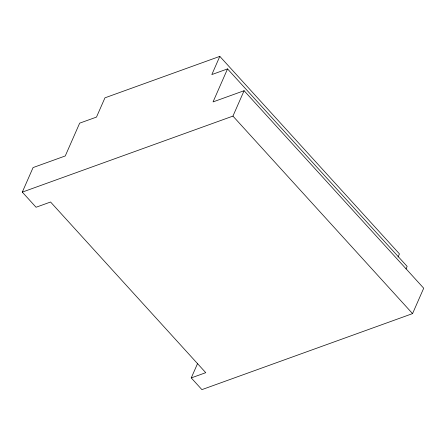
<?xml version="1.0" encoding="UTF-8"?>
<svg xmlns="http://www.w3.org/2000/svg" width="446" height="446" viewBox="0 0 446 446"><rect width="100%" height="100%" fill="white"/><g stroke="black" fill="none" stroke-linecap="round" stroke-linejoin="round"><path stroke-width="0.67" d="M406.033 268.949L407.148 266.413L227.538 68.901L213.049 101.911L244.09 90.711L423.7 288.216L412.556 313.61L201.91 389.631L191.25 377.913L205.757 372.678L50.565 202.016L36.059 207.251L22.3 192.12L33.076 167.573L65.261 155.961L79.661 123.163L96.492 117.086L104.949 97.83L219.822 56.369L399.432 253.88L398.055 257.019M219.822 56.369L211.833 74.571L227.538 68.901M22.3 192.12L232.946 116.099L244.09 90.711M191.25 377.913L197.662 363.312M232.946 116.099L412.556 313.61"/></g></svg>
